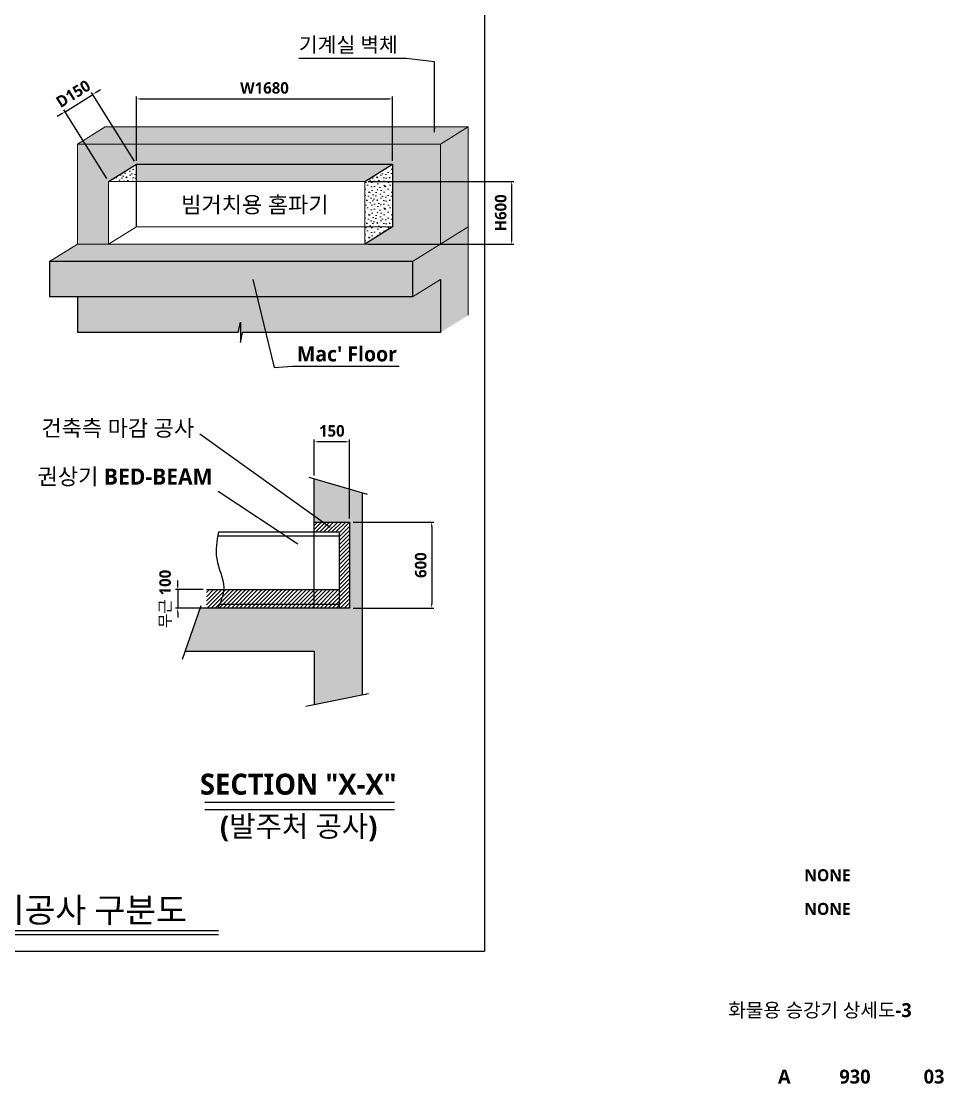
# Model space of a CAD drawing. Header units: millimetres. Extents: x 2370 to 266135, y -585395 to 33485.
# Drawn here: x 180430 to 198927, y -9842 to 11478 of the extents above; entities that cross this region are included whole.
import ezdxf
from ezdxf.enums import TextEntityAlignment as Align
from ezdxf.lldxf.tags import DXFTag

# ---------------------------------------------------------------- set-up
doc = ezdxf.new("R2010")
doc.units = ezdxf.units.MM
doc.layers.add('A-ANNO-TITL', color=7, linetype='Continuous')
for name, color, linetype, lineweight in [('PANEL', 4, 'Continuous', 13), ('치수선', 15, 'Continuous', 5), ('테두리', 4, 'Continuous', 25), ('해치', 8, 'Continuous', 9)]:
    doc.layers.add(name, color=color, linetype=linetype, lineweight=lineweight)
doc.styles.add('SH_진천_나눔', font='')
doc.styles.get("Standard").update_dxf_attribs({"font": 'NanumGothicBold.ttf'})
doc.styles.get('SH_진천_나눔').set_extended_font_data('NanumGothic', bold=True)
tags = doc.linetypes.add('HIDDEN', pattern=[0.375, 0.25, -0.125]).pattern_tags.tags
tags[6:7] = [DXFTag(74, 4), DXFTag(75, 0), DXFTag(340, '0'), DXFTag(46, 1.0), DXFTag(50, 0.0), DXFTag(44, 0.0), DXFTag(45, 0.0)]
tags[4:5] = [DXFTag(74, 4), DXFTag(75, 0), DXFTag(340, '0'), DXFTag(46, 1.0), DXFTag(50, 0.0), DXFTag(44, 0.0), DXFTag(45, 0.0)]
tags = doc.linetypes.add('HIDDEN2', pattern=[0.1875, 0.125, -0.0625]).pattern_tags.tags
tags[6:7] = [DXFTag(74, 4), DXFTag(75, 0), DXFTag(340, '0'), DXFTag(46, 1.0), DXFTag(50, 0.0), DXFTag(44, 0.0), DXFTag(45, 0.0)]
tags[4:5] = [DXFTag(74, 4), DXFTag(75, 0), DXFTag(340, '0'), DXFTag(46, 1.0), DXFTag(50, 0.0), DXFTag(44, 0.0), DXFTag(45, 0.0)]
doc.dimstyles.new('DIM-A-002-평면', dxfattribs={"dimscale": 230, "dimtxt": 1, "dimasz": 0.4, "dimexe": 0.2, "dimexo": 0.3, "dimgap": 0.4, "dimtad": 1, "dimdec": 0, "dimtxsty": 'Standard', "dimcen": 0, "dimclrd": 15, "dimclre": 15, "dimclrt": 3, "dimadec": 0, "dimazin": 0, "dimtfac": 1, "dimtix": 1, "dimtmove": 0, "dimatfit": 0, "dimfxl": 1, "dimarcsym": 0})
doc.dimstyles.new('STANDARD$7', dxfattribs={"dimtxt": 4, "dimasz": 3, "dimexe": 1, "dimexo": 1, "dimgap": 0, "dimtad": 1, "dimzin": 0, "dimdsep": 46, "dimtxsty": 'Standard', "dimcen": 0, "dimclrd": 2, "dimclre": 2, "dimclrt": 4, "dimadec": 0, "dimazin": 0, "dimtol": 1, "dimtp": 0.02, "dimtm": 0.02, "dimtfac": 0.75, "dimtmove": 2, "dimatfit": 3, "dimfxl": 1, "dimtolj": 1, "dimtzin": 0, "dimarcsym": 0})
pattern_1 = [(45, (-171467.125, -65692.08), (-40.4111525, 40.4111525), [])]
pattern_2 = [(0, (-331463.27, -83196.1), (0, 457.2), [0, -457.2]), (0, (-331458.7, -83356.14), (0, 457.2), [0, -457.2]), (0, (-331445, -83109.25), (0, 457.2), [0, -457.2]), (338.19859, (-331682.73, -83250.98), (1371.6, -457.2), [49.24195, -2412.8554]), (216.869898, (-331637.01, -83269.27), (1371.6, 914.4), [22.86, -2263.14]), (130.601295, (-331655.294, -83282.986), (2286, -2743.2), [42.15176, -4173.02397]), (206.56505, (-331806.17, -83337.85), (-457.2, -457.2), [10.2233, -1012.10698]), (326.309932, (-331815.31, -83342.42), (914.4, -457.2), [16.4846, -1631.97346]), (108.43495, (-331801.6, -83351.57), (-457.2, 914.4), [14.45793, -1431.3354]), (225, (-331513.56, -83383.57), (-6e-14, -457.2), [19.39735, -627.1811]), (0, (-331527.3, -83397.3), (457.2, 457.2), [27.432, -429.768]), (135, (-331499.85, -83397.3), (-457.2, 3e-14), [19.39735, -627.1811]), (251.56505, (-331568.43, -83090.96), (457.2, 914.4), [14.45793, -1431.3354]), (0, (-331573, -83104.7), (457.2, 457.2), [22.86, -434.34]), (143.130102, (-331550.14, -83104.68), (-1371.6, 914.4), [22.86, -2263.14]), (213.690068, (-331810.74, -83086.39), (914.4, 457.2), [16.4846, -1631.97346]), (341.56505, (-331824.46, -83095.53), (-914.4, 457.2), [28.91587, -1416.87748]), (126.869898, (-331797.03, -83104.68), (914.4, -1371.6), [22.86, -2263.14]), (0, (-331678.15, -83104.7), (0, 457.2), [0, -457.2]), (0, (-331801.6, -83223.55), (0, 457.2), [0, -457.2]), (0, (-331673.6, -83392.7), (0, 457.2), [0, -457.2]), (0, (-331550.14, -83251), (0, 457.2), [0, -457.2]), (0, (-331682.73, -83173.26), (0, 457.2), [0, -457.2]), (0, (-331783.3, -83159.54), (0, 457.2), [0, -457.2]), (0, (-331742.16, -83186.97), (0, 457.2), [0, -457.2]), (0, (-331760.45, -83296.7), (0, 457.2), [0, -457.2]), (0, (-331870.2, -83278.4), (0, 457.2), [0, -457.2]), (0, (-331865.6, -83173.26), (0, 457.2), [0, -457.2]), (0, (-331879.3, -83072.67), (0, 457.2), [0, -457.2]), (0, (-331737.6, -83054.4), (0, 457.2), [0, -457.2]), (0, (-331637, -83036.1), (0, 457.2), [0, -457.2]), (0, (-331477, -83054.4), (0, 457.2), [0, -457.2]), (0, (-331586.7, -83196.1), (0, 457.2), [0, -457.2]), (0, (-331632.43, -83113.8), (0, 457.2), [0, -457.2]), (0, (-331595.86, -83333.3), (0, 457.2), [0, -457.2]), (0, (-331733, -83356.14), (0, 457.2), [0, -457.2]), (0, (-331595.86, -83456.7), (0, 457.2), [0, -457.2]), (0, (-331746.73, -83429.3), (0, 457.2), [0, -457.2]), (0, (-331893.04, -83443), (0, 457.2), [0, -457.2]), (0, (-331838.17, -83465.87), (0, 457.2), [0, -457.2]), (0, (-331833.6, -83401.86), (0, 457.2), [0, -457.2]), (0, (-331527.3, -83475), (0, 457.2), [0, -457.2]), (0, (-331472.4, -83287.56), (0, 457.2), [0, -457.2]), (0, (-331495.27, -83150.4), (0, 457.2), [0, -457.2]), (0, (-331705.6, -83479.6), (0, 457.2), [0, -457.2])]
pattern_3 = [(0, (-331463.27, -83196.1), (0, 457.2), [0, -457.2]), (0, (-331458.7, -83356.14), (0, 457.2), [0, -457.2]), (0, (-331445, -83109.25), (0, 457.2), [0, -457.2]), (338.19859, (-331682.73, -83250.98), (1371.6, -457.2), [49.24195, -2412.8554]), (216.869898, (-331637.01, -83269.27), (1371.6, 914.4), [22.86, -2263.14]), (130.601295, (-331655.294, -83282.986), (2286, -2743.2), [42.15176, -4173.02397]), (206.56505, (-331806.17, -83337.85), (-457.2, -457.2), [10.2233, -1012.10698]), (326.309932, (-331815.31, -83342.42), (914.4, -457.2), [16.4846, -1631.97346]), (108.43495, (-331801.6, -83351.57), (-457.2, 914.4), [14.45793, -1431.3354]), (225, (-331513.56, -83383.57), (-6e-14, -457.2), [19.39735, -627.1811]), (0, (-331527.3, -83397.3), (457.2, 457.2), [27.432, -429.768]), (135, (-331499.85, -83397.3), (-457.2, 3e-14), [19.39735, -627.1811]), (251.56505, (-331568.43, -83090.96), (457.2, 914.4), [14.45793, -1431.3354]), (0, (-331573, -83104.7), (457.2, 457.2), [22.86, -434.34]), (143.130102, (-331550.14, -83104.68), (-1371.6, 914.4), [22.86, -2263.14]), (213.690068, (-331810.74, -83086.39), (914.4, 457.2), [16.4846, -1631.97346]), (341.56505, (-331824.46, -83095.53), (-914.4, 457.2), [28.91587, -1416.87748]), (126.869898, (-331797.03, -83104.68), (914.4, -1371.6), [22.86, -2263.14]), (0, (-331678.15, -83104.7), (0, 457.2), [0, -457.2]), (0, (-331801.6, -83223.55), (0, 457.2), [0, -457.2]), (0, (-331673.6, -83392.7), (0, 457.2), [0, -457.2]), (0, (-331550.14, -83251), (0, 457.2), [0, -457.2]), (0, (-331682.73, -83173.26), (0, 457.2), [0, -457.2]), (0, (-331783.3, -83159.54), (0, 457.2), [0, -457.2]), (0, (-331742.16, -83186.97), (0, 457.2), [0, -457.2]), (0, (-331760.45, -83296.7), (0, 457.2), [0, -457.2]), (0, (-331870.2, -83278.4), (0, 457.2), [0, -457.2]), (0, (-331865.6, -83173.26), (0, 457.2), [0, -457.2]), (0, (-331879.3, -83072.67), (0, 457.2), [0, -457.2]), (0, (-331737.6, -83054.4), (0, 457.2), [0, -457.2]), (0, (-331637, -83036.1), (0, 457.2), [0, -457.2]), (0, (-331477, -83054.4), (0, 457.2), [0, -457.2]), (0, (-331586.7, -83196.1), (0, 457.2), [0, -457.2]), (0, (-331632.43, -83113.8), (0, 457.2), [0, -457.2]), (0, (-331595.86, -83333.3), (0, 457.2), [0, -457.2]), (0, (-331733, -83356.14), (0, 457.2), [0, -457.2]), (0, (-331595.86, -83456.7), (0, 457.2), [0, -457.2]), (0, (-331746.73, -83429.3), (0, 457.2), [0, -457.2]), (0, (-331893.04, -83443), (0, 457.2), [0, -457.2]), (0, (-331838.17, -83465.87), (0, 457.2), [0, -457.2]), (0, (-331833.6, -83401.86), (0, 457.2), [0, -457.2]), (0, (-331527.3, -83475), (0, 457.2), [0, -457.2]), (0, (-331472.4, -83287.56), (0, 457.2), [0, -457.2]), (0, (-331495.27, -83150.4), (0, 457.2), [0, -457.2]), (0, (-331705.6, -83479.6), (0, 457.2), [0, -457.2])]

# ---------------------------------------------------------------- blocks, each defined once
blk = doc.blocks.new('*D1404')
at = {"layer": 'Defpoints', "color": 0}
for p in [(186302, 3039), (186302, 2291), (187013, 1428)]:
    blk.add_point(p, dxfattribs=at)
at = {"layer": '치수선', "color": 15, "lineweight": -2}
for p, q in [((186302, 2360), (186302, 3085)), ((186921, 3039), (186394, 3039)), ((187013, 1497), (187013, 3085))]:
    blk.add_line(p, q, dxfattribs=at)
at = {"layer": '치수선', "color": 15}
for points in [[(186394, 3054), (186394, 3024), (186302, 3039)], [(186921, 3024), (186921, 3054), (187013, 3039)]]:
    blk.add_solid(points, dxfattribs=at)
at = {"layer": '치수선', "color": 3, "ltscale": 600, "insert": (186657, 3257), "char_height": 230, "attachment_point": 5}
blk.add_mtext('150', dxfattribs=at)
blk = doc.blocks.new('*D1405')
at = {"layer": 'Defpoints', "color": 0}
for p in [(187013, 1428), (187013, -300), (188659, -300)]:
    blk.add_point(p, dxfattribs=at)
at = {"layer": '치수선', "color": 15, "lineweight": -2}
for p, q in [((187082, 1428), (188705, 1428)), ((188659, 1336), (188659, -208)), ((187082, -300), (188705, -300))]:
    blk.add_line(p, q, dxfattribs=at)
at = {"layer": '치수선', "color": 15}
for points in [[(188675, 1336), (188644, 1336), (188659, 1428)], [(188644, -208), (188675, -208), (188659, -300)]]:
    blk.add_solid(points, dxfattribs=at)
at = {"layer": '치수선', "color": 3, "ltscale": 600, "insert": (188440, 564), "char_height": 230, "attachment_point": 5, "rotation": 90}
blk.add_mtext('600', dxfattribs=at)
blk = doc.blocks.new('*D1406')
at = {"layer": 'Defpoints', "color": 0}
for p in [(181865, 10011), (182739, 8611), (182181, 8263)]:
    blk.add_point(p, dxfattribs=at)
at = {"layer": '치수선', "color": 15, "lineweight": -2}
for p, q in [((182702, 8669), (181841, 10050)), ((181943, 10060), (182021, 10108)), ((181308, 9663), (181865, 10011)), ((181230, 9615), (181152, 9566)), ((182145, 8321), (181283, 9702))]:
    blk.add_line(p, q, dxfattribs=at)
at = {"layer": '치수선', "color": 15}
for points in [[(181935, 10073), (181951, 10047), (181865, 10011)], [(181238, 9602), (181221, 9628), (181308, 9663)]]:
    blk.add_solid(points, dxfattribs=at)
at = {"layer": '치수선', "color": 3, "ltscale": 600, "insert": (181471, 10022), "char_height": 230, "attachment_point": 5, "rotation": 31.9613}
blk.add_mtext('D150', dxfattribs=at)
blk = doc.blocks.new('*D1407')
at = {"layer": 'Defpoints', "color": 0}
for p in [(187875, 9919), (182739, 8611), (187875, 8611)]:
    blk.add_point(p, dxfattribs=at)
at = {"layer": '치수선', "color": 15, "lineweight": -2}
for p, q in [((182739, 8680), (182739, 9965)), ((182831, 9919), (187783, 9919)), ((187875, 8680), (187875, 9965))]:
    blk.add_line(p, q, dxfattribs=at)
at = {"layer": '치수선', "color": 15}
for points in [[(182831, 9934), (182831, 9904), (182739, 9919)], [(187783, 9904), (187783, 9934), (187875, 9919)]]:
    blk.add_solid(points, dxfattribs=at)
at = {"layer": '치수선', "color": 3, "ltscale": 600, "insert": (185307, 10138), "char_height": 230, "attachment_point": 5}
blk.add_mtext('W1680', dxfattribs=at)
blk = doc.blocks.new('*D1408')
at = {"layer": 'Defpoints', "color": 0}
for p in [(187318, 8263), (187318, 7003), (190263, 7003)]:
    blk.add_point(p, dxfattribs=at)
at = {"layer": '치수선', "color": 15, "lineweight": -2}
for p, q in [((187387, 8263), (190309, 8263)), ((190263, 8171), (190263, 7095)), ((187387, 7003), (190309, 7003))]:
    blk.add_line(p, q, dxfattribs=at)
at = {"layer": '치수선', "color": 15}
for points in [[(190279, 8171), (190248, 8171), (190263, 8263)], [(190248, 7095), (190279, 7095), (190263, 7003)]]:
    blk.add_solid(points, dxfattribs=at)
at = {"layer": '치수선', "color": 3, "ltscale": 600, "insert": (190044, 7633), "char_height": 230, "attachment_point": 5, "rotation": 90}
blk.add_mtext('H600', dxfattribs=at)
blk = doc.blocks.new('*D1409')
at = {"layer": 'Defpoints', "color": 0}
for p in [(184146, 72), (183568, -300), (187013, -300)]:
    blk.add_point(p, dxfattribs=at)
at = {"layer": '치수선', "color": 15, "lineweight": -2, "ltscale": 500}
for p, q in [((183568, 164), (183568, 256)), ((184077, 72), (183522, 72)), ((183568, 72), (183568, -300)), ((186944, -300), (183522, -300)), ((183568, -392), (183568, -484))]:
    blk.add_line(p, q, dxfattribs=at)
at = {"layer": '치수선', "color": 15}
for points in [[(183552, 164), (183583, 164), (183568, 72)], [(183583, -392), (183552, -392), (183568, -300)]]:
    blk.add_solid(points, dxfattribs=at)
at = {"layer": '치수선', "color": 3, "ltscale": 600, "insert": (183325, -114), "char_height": 230, "attachment_point": 5, "rotation": 90}
blk.add_mtext('무근 100', dxfattribs=at)

msp = doc.modelspace()

# ---------------------------------------------------------------- hatches: boundary and pattern name
at = {"layer": '해치', "ltscale": 500, "transparency": 33554687}
h = msp.add_hatch(dxfattribs=at)
h.set_pattern_fill('CONC', color=256, scale=18)
h.set_pattern_definition(pattern_2)
h.paths.add_polyline_path([(181554.9, 7002.8), (182181.4, 7002.8), (182181.4, 8262.8), (182738.8, 8610.5), (187875.3, 8610.5), (187875.3, 7350.5), (187317.9, 7002.8), (188834.7, 7002.8), (188834.7, 9014.2), (181554.9, 9014.2)])
h.paths.add_polyline_path([(188834.7, 7002.8), (189392.1, 7350.5), (189392.1, 9362), (188834.7, 9014.2)])
h.paths.add_polyline_path([(182738.8, 8262.8), (187317.9, 8262.8), (187875.3, 8610.5), (182738.8, 8610.5)])
h.paths.add_polyline_path([(182112.3, 9362), (181554.9, 9014.2), (188834.7, 9014.2), (189392.1, 9362)])
h = msp.add_hatch(dxfattribs=at)
h.set_pattern_fill('CONC', color=256, scale=18)
h.set_pattern_definition(pattern_3)
h.paths.add_polyline_path([(182738.8, 8610.5), (182181.4, 8262.8), (182738.8, 8262.8)])
h = msp.add_hatch(dxfattribs=at)
h.set_pattern_fill('CONC', color=256, scale=18)
h.set_pattern_definition(pattern_3)
h.paths.add_polyline_path([(187317.9, 7350.5), (187875.3, 7350.5), (187875.3, 8610.5), (187317.9, 8262.8)])
h.paths.add_polyline_path([(187317.9, 7002.8), (187875.3, 7350.5), (187317.9, 7350.5)])
h = msp.add_hatch(dxfattribs=at)
h.set_pattern_fill('CONC', color=256, scale=18)
h.set_pattern_definition(pattern_2)
h.paths.add_polyline_path([(181554.9, 7002.8), (180997.5, 6655), (188277.4, 6655), (188834.7, 7002.8), (187317.9, 7002.8), (182181.4, 7002.8)])
h.paths.add_polyline_path([(180997.5, 6655), (180997.5, 5949.9), (181554.9, 5949.9), (188277.4, 5949.9), (188277.4, 6655)])
h.paths.add_polyline_path([(181554.9, 5232), (188834.7, 5232), (188834.7, 6297.6), (188277.4, 5949.9), (181554.9, 5949.9)])
h.paths.add_polyline_path([(188834.7, 5232), (189392.1, 5579.8), (189392.1, 7350.5), (188834.7, 7002.8), (188277.4, 6655), (188277.4, 5949.9), (188834.7, 6297.6)])
h = msp.add_hatch(dxfattribs=at)
h.set_pattern_fill('CONC', color=256, scale=12, style=0)
h.set_pattern_definition([(0, (-173401, -65497), (0, 304.8), [0, -304.8]), (0, (-173397.95, -65603.7), (0, 304.8), [0, -304.8]), (0, (-173388.8, -65439.1), (0, 304.8), [0, -304.8]), (338.19859, (-173547.303, -65533.584), (914.4, -304.8), [32.82796, -1608.57027]), (216.869898, (-173516.823, -65545.776), (914.4, 609.6), [15.24, -1508.76]), (130.601295, (-173529.015, -65554.92), (1524, -1828.8), [28.10117, -2782.01598]), (206.56505, (-173629.6, -65591.5), (-304.8, -304.8), [6.81554, -674.73798]), (326.309932, (-173635.695, -65594.544), (609.6, -304.8), [10.98972, -1087.9823]), (108.43495, (-173626.55, -65600.64), (-304.8, 609.6), [9.63862, -954.2236]), (225, (-173434.53, -65621.98), (-4e-14, -304.8), [12.93157, -418.12072]), (0, (-173443.67, -65631.12), (304.8, 304.8), [18.288, -286.512]), (135, (-173425.38, -65631.12), (-304.8, 2e-14), [12.93157, -418.12072]), (251.56505, (-173471.1, -65426.9), (304.8, 609.6), [9.63862, -954.2236]), (0, (-173474.15, -65436.05), (304.8, 304.8), [15.24, -289.56]), (143.130102, (-173458.91, -65436.05), (-914.4, 609.6), [15.24, -1508.76]), (213.690068, (-173632.65, -65423.86), (609.6, 304.8), [10.98972, -1087.9823]), (341.56505, (-173641.79, -65429.95), (-609.6, 304.8), [19.27724, -944.58499]), (126.869898, (-173623.503, -65436.05), (609.6, -914.4), [15.24, -1508.76]), (0, (-173544.26, -65436.05), (0, 304.8), [0, -304.8]), (0, (-173626.55, -65515.3), (0, 304.8), [0, -304.8]), (0, (-173541.2, -65628.07), (0, 304.8), [0, -304.8]), (0, (-173458.9, -65533.58), (0, 304.8), [0, -304.8]), (0, (-173547.3, -65481.77), (0, 304.8), [0, -304.8]), (0, (-173614.36, -65472.62), (0, 304.8), [0, -304.8]), (0, (-173586.93, -65490.9), (0, 304.8), [0, -304.8]), (0, (-173599.12, -65564.06), (0, 304.8), [0, -304.8]), (0, (-173672.27, -65551.87), (0, 304.8), [0, -304.8]), (0, (-173669.22, -65481.77), (0, 304.8), [0, -304.8]), (0, (-173678.37, -65414.7), (0, 304.8), [0, -304.8]), (0, (-173583.88, -65402.52), (0, 304.8), [0, -304.8]), (0, (-173516.82, -65390.33), (0, 304.8), [0, -304.8]), (0, (-173410.14, -65402.52), (0, 304.8), [0, -304.8]), (0, (-173483.3, -65497), (0, 304.8), [0, -304.8]), (0, (-173513.78, -65442.14), (0, 304.8), [0, -304.8]), (0, (-173489.4, -65588.45), (0, 304.8), [0, -304.8]), (0, (-173580.83, -65603.7), (0, 304.8), [0, -304.8]), (0, (-173489.4, -65670.74), (0, 304.8), [0, -304.8]), (0, (-173589.98, -65652.46), (0, 304.8), [0, -304.8]), (0, (-173687.5, -65661.6), (0, 304.8), [0, -304.8]), (0, (-173650.94, -65676.84), (0, 304.8), [0, -304.8]), (0, (-173647.9, -65634.17), (0, 304.8), [0, -304.8]), (0, (-173443.67, -65682.94), (0, 304.8), [0, -304.8]), (0, (-173407.1, -65557.97), (0, 304.8), [0, -304.8]), (0, (-173422.34, -65466.53), (0, 304.8), [0, -304.8]), (0, (-173562.54, -65685.98), (0, 304.8), [0, -304.8])])
h.paths.add_polyline_path([(183712.3, -1164.3), (186301.5, -1164.3), (186301.5, -2237.3), (187273.5, -2043.3), (187273.5, 2010), (186301.5, 2291.5), (186301.5, 1427.7), (187012.5, 1427.7), (187012.5, -300.3), (186803.1, -300.3), (186301.5, -300.3), (184370.5, -300.3), (184012, -300.3)])
h = msp.add_hatch(dxfattribs=at)
h.set_pattern_fill('ANSI31', color=3, scale=18, style=0)
h.set_pattern_definition(pattern_1)
h.paths.add_polyline_path([(187012.5, 1427.7), (186301.5, 1427.7), (186301.5, 1229.5), (186803.1, 1229.5), (186803.1, -300.3), (187012.5, -300.3)])
h = msp.add_hatch(dxfattribs=at)
h.set_pattern_fill('ANSI31', color=3, scale=18, style=0)
h.set_pattern_definition(pattern_1)
h.paths.add_polyline_path([(184146.2, 72.2), (186803.1, 72.2), (186803.1, -300.3), (184146.2, -300.3)])

# ---------------------------------------------------------------- linework, layer by layer
for p, q in [((187370.7, 1981.9), (186204.3, 2319.6)), ((186301.5, -300.3), (186301.5, 2291.5)), ((187273.5, -2043.3), (187273.5, 2010)), ((186301.5, 1427.7), (187012.5, 1427.7)), ((187012.5, 1427.7), (187012.5, -300.3)), ((184384.7, 1229.5), (186803.1, 1229.5)), ((184384.7, 1149.8), (186803.1, 1149.8)), ((186803.1, 1229.5), (186803.1, -300.3)), ((184145.5, 72.2), (186803.1, 72.2)), ((187012.5, -300.3), (184012, -300.3)), ((184405.8, -220.7), (186803.1, -220.7)), ((183712.3, -1164.3), (186301.5, -1164.3)), ((186301.5, -1164.3), (186301.5, -2237.3)), ((187390, -2020.1), (186133.7, -2270.8)), ((179172.1, -6764.6), (184383.2, -6764.6)), ((179172.1, -6847), (184383.2, -6847))]:
    msp.add_line(p, q)
at = {"color": 4, "lineweight": -3}
msp.add_line((184113.5, -4194.9), (187913.5, -4194.9), dxfattribs=at)
at = {"lineweight": -3}
msp.add_line((184113.5, -4337), (187913.5, -4337), dxfattribs=at)
at = {"ltscale": 600}
for points in [[(189715, 32060.6), (189715, -7179.1)], [(138646.8, -7179.1), (189715, -7179.1)]]:
    msp.add_lwpolyline(points, dxfattribs=at)
msp.add_open_spline([(184384.7, 1229.5), (184351.7, 1049), (184282.1, 669.5), (184567.7, 164.2), (184433.2, -162.8), (184370.5, -300.3)], degree=3, knots=[0, 0, 0, 0, 249.8106546, 525.2903428, 725.398056, 725.398056, 725.398056, 725.398056])
at = {"layer": 'PANEL', "ltscale": 500}
for p, q in [((181554.9, 9014.2), (182112.3, 9362)), ((182112.3, 9362), (189392.1, 9362)), ((188834.7, 9014.2), (189392.1, 9362)), ((189392.1, 9362), (189392.1, 5579.8)), ((181554.9, 9014.2), (181554.9, 7002.8)), ((181554.9, 9014.2), (188834.7, 9014.2)), ((188834.7, 9014.2), (188834.7, 7002.8)), ((182181.4, 8262.8), (187317.9, 8262.8)), ((187317.9, 8262.8), (187317.9, 7002.8)), ((182181.4, 7002.8), (182738.8, 7350.5)), ((188277.4, 6655), (189392.1, 7350.5)), ((180997.5, 6655), (181554.9, 7002.8)), ((188834.7, 7002.8), (181554.9, 7002.8)), ((188277.4, 5949.9), (188834.7, 6297.6))]:
    msp.add_line(p, q, dxfattribs=at)
at = {"layer": 'PANEL', "linetype": 'HIDDEN', "ltscale": 1000}
msp.add_line((182738.8, 7350.5), (187875.3, 7350.5), dxfattribs=at)
at = {"layer": 'PANEL', "ltscale": 500}
msp.add_lwpolyline([(182181.4, 8262.8), (182181.4, 7002.8)], dxfattribs=at)
at = {"layer": '테두리', "linetype": 'HIDDEN2', "ltscale": 500}
for p, q in [((182181.4, 8262.8), (182738.8, 8610.5)), ((182738.8, 8610.5), (187875.3, 8610.5)), ((187317.9, 8262.8), (187875.3, 8610.5)), ((187875.3, 8610.5), (187875.3, 7350.5)), ((187875.3, 7350.5), (187317.9, 7002.8))]:
    msp.add_line(p, q, dxfattribs=at)
at = {"layer": '테두리', "linetype": 'HIDDEN2', "ltscale": 1000}
msp.add_line((182738.8, 7350.5), (182738.8, 8610.5), dxfattribs=at)
at = {"layer": '테두리', "ltscale": 500}
for p, q in [((188277.4, 6655), (180997.5, 6655)), ((180997.5, 6655), (180997.5, 5949.9)), ((188277.4, 6655), (188277.4, 5949.9)), ((188834.7, 6297.6), (188834.7, 5232)), ((188277.4, 5949.9), (180997.5, 5949.9)), ((181554.9, 5949.9), (181554.9, 5232)), ((184779.2, 5232), (181554.9, 5232)), ((188834.7, 5232), (184869.1, 5232))]:
    msp.add_line(p, q, dxfattribs=at)
at = {"layer": '테두리'}
msp.add_line((184027.6, -255.4), (183656.1, -1326.4), dxfattribs=at)
at = {"layer": '테두리', "ltscale": 500}
msp.add_lwpolyline([(184779.2, 5232), (184827.1, 5439.3), (184827.1, 5034.1), (184869.1, 5232)], dxfattribs=at)

# ---------------------------------------------------------------- texts
at = {"style": 'SH_진천_나눔'}
msp.add_text('전기공사 구분도', height=492.63, dxfattribs=at).set_placement((179258.1, -6602.5))
at = {"color": 4, "char_height": 324, "attachment_point": 6, "style": 'SH_진천_나눔'}
for s, insert in [('빔거치용 홈파기 ', (186592.4, 7779.7)), ('건축측 마감 공사', (183898.5, 3297.2)), ('권상기 BED-BEAM', (184263.1, 2323.4))]:
    msp.add_mtext(s, dxfattribs=dict(at, insert=insert))
at = {"char_height": 421.2, "width": 6257.5, "attachment_point": 5, "style": 'SH_진천_나눔'}
for s, insert in [('SECTION "X-X"', (185983.5, -3834)), ('(발주처 공사)', (185992.6, -4723))]:
    msp.add_mtext(s, dxfattribs=dict(at, insert=insert))
at = {"layer": 'A-ANNO-TITL', "style": 'SH_진천_나눔'}
for s, height, p in [('NONE', 240, (196596.1, -5657.8)), ('NONE', 240, (196596.1, -6333.3)), ('화물용 승강기 상세도-3', 280, (196445.4, -8362.2)), ('A', 280, (195730, -9698.3)), ('930', 280, (197146.9, -9698.3)), ('03', 280, (198732.6, -9698.3))]:
    msp.add_text(s, height=height, dxfattribs=at).set_placement(p, align=Align.MIDDLE)
at = {"layer": '치수선', "color": 3, "ltscale": 500, "char_height": 300, "attachment_point": 7, "style": 'SH_진천_나눔'}
for s, insert in [('기계실 벽체', (185996.6, 10824.2)), ("Mac' Floor", (185957.3, 4647.1))]:
    msp.add_mtext(s, dxfattribs=dict(at, insert=insert))

# ---------------------------------------------------------------- dimensions: what is measured, and where the dimension line sits
at = {"layer": '치수선'}
dim = msp.add_aligned_dim(p1=(182181.4, 8262.8), p2=(182738.8, 8610.5), distance=1650.7, text='D150', dimstyle='DIM-A-002-평면', override={"dimlfac": 0.5, "dimtfill": 0}, dxfattribs=at)
dim.commit()
dim.dimension.update_dxf_attribs({"geometry": '*D1406', "text_midpoint": (181470.7, 10022.5)})
dim = msp.add_linear_dim(base=(187875.3, 9918.9), p1=(182738.8, 8610.5), p2=(187875.3, 8610.5), text='W1680', dimstyle='DIM-A-002-평면', override={"dimlfac": 0.5, "dimtfill": 0}, dxfattribs=at)
dim.commit()
dim.dimension.update_dxf_attribs({"geometry": '*D1407', "text_midpoint": (185307.1, 10137.8)})
for base, p1, p2, text, picture, middle in [((190263.4, 7002.8), (187317.9, 8262.8), (187317.9, 7002.8), 'H600', '*D1408', (190044.5, 7632.8)), ((188659.4, -300.3), (187012.5, 1427.7), (187012.5, -300.3), '600', '*D1405', (188440.5, 563.7))]:
    dim = msp.add_linear_dim(base=base, p1=p1, p2=p2, angle=90, text=text, dimstyle='DIM-A-002-평면', override={"dimlfac": 0.5, "dimtfill": 0}, dxfattribs=at)
    dim.commit()
    dim.dimension.update_dxf_attribs({"geometry": picture, "text_midpoint": middle})
dim = msp.add_linear_dim(base=(186301.5, 3038.9), p1=(187012.5, 1427.7), p2=(186301.5, 2291.5), text='150', dimstyle='DIM-A-002-평면', override={"dimlfac": 0.5, "dimtfill": 0}, dxfattribs=at)
dim.commit()
dim.dimension.update_dxf_attribs({"geometry": '*D1404', "text_midpoint": (186657, 3038.9), "dimtype": 160})
at = {"layer": '치수선', "ltscale": 500}
dim = msp.add_linear_dim(base=(183567.5, -300.3), p1=(184145.5, 72.2), p2=(187012.5, -300.3), angle=90, text='무근 100', dimstyle='DIM-A-002-평면', dxfattribs=at)
dim.commit()
dim.dimension.update_dxf_attribs({"geometry": '*D1409', "text_midpoint": (183324.6, -114.1)})

# ---------------------------------------------------------------- leaders
msp.add_leader([(185972.7, 988.1), (184376.5, 2038.5)], dimstyle='STANDARD$7', override={"dimscale": 50, "dimtxt": 2, "dimasz": 2, "dimexe": 0.8, "dimexo": 0.8, "dimgap": 0.7, "dimrnd": 0.005, "dimzin": 8, "dimclrd": 3, "dimclre": 3, "dimtol": 0, "dimtp": 0, "dimtm": 0, "dimtfac": 1, "dimtmove": 0, "dimatfit": 0, "dimtzin": 8})
at = {"layer": '치수선', "ltscale": 500, "annotation_type": 0, "has_hookline": 1}
for points, hookline_direction, text_width in [([(188718.4, 9253.6), (188718.4, 10665.8), (188150.3, 10732.2)], 1, 2061.6), ([(185073.7, 6297.7), (185502, 4527.1), (185865.3, 4555.1)], 0, 2051)]:
    msp.add_leader(points, dimstyle='DIM-A-002-평면', dxfattribs=dict(at, hookline_direction=hookline_direction, text_width=text_width))
at = {"layer": '치수선', "ltscale": 500}
msp.add_leader([(186626, 1321), (184011.9, 3193.8)], dimstyle='DIM-A-002-평면', dxfattribs=at)

doc.saveas('drawing.dxf')
